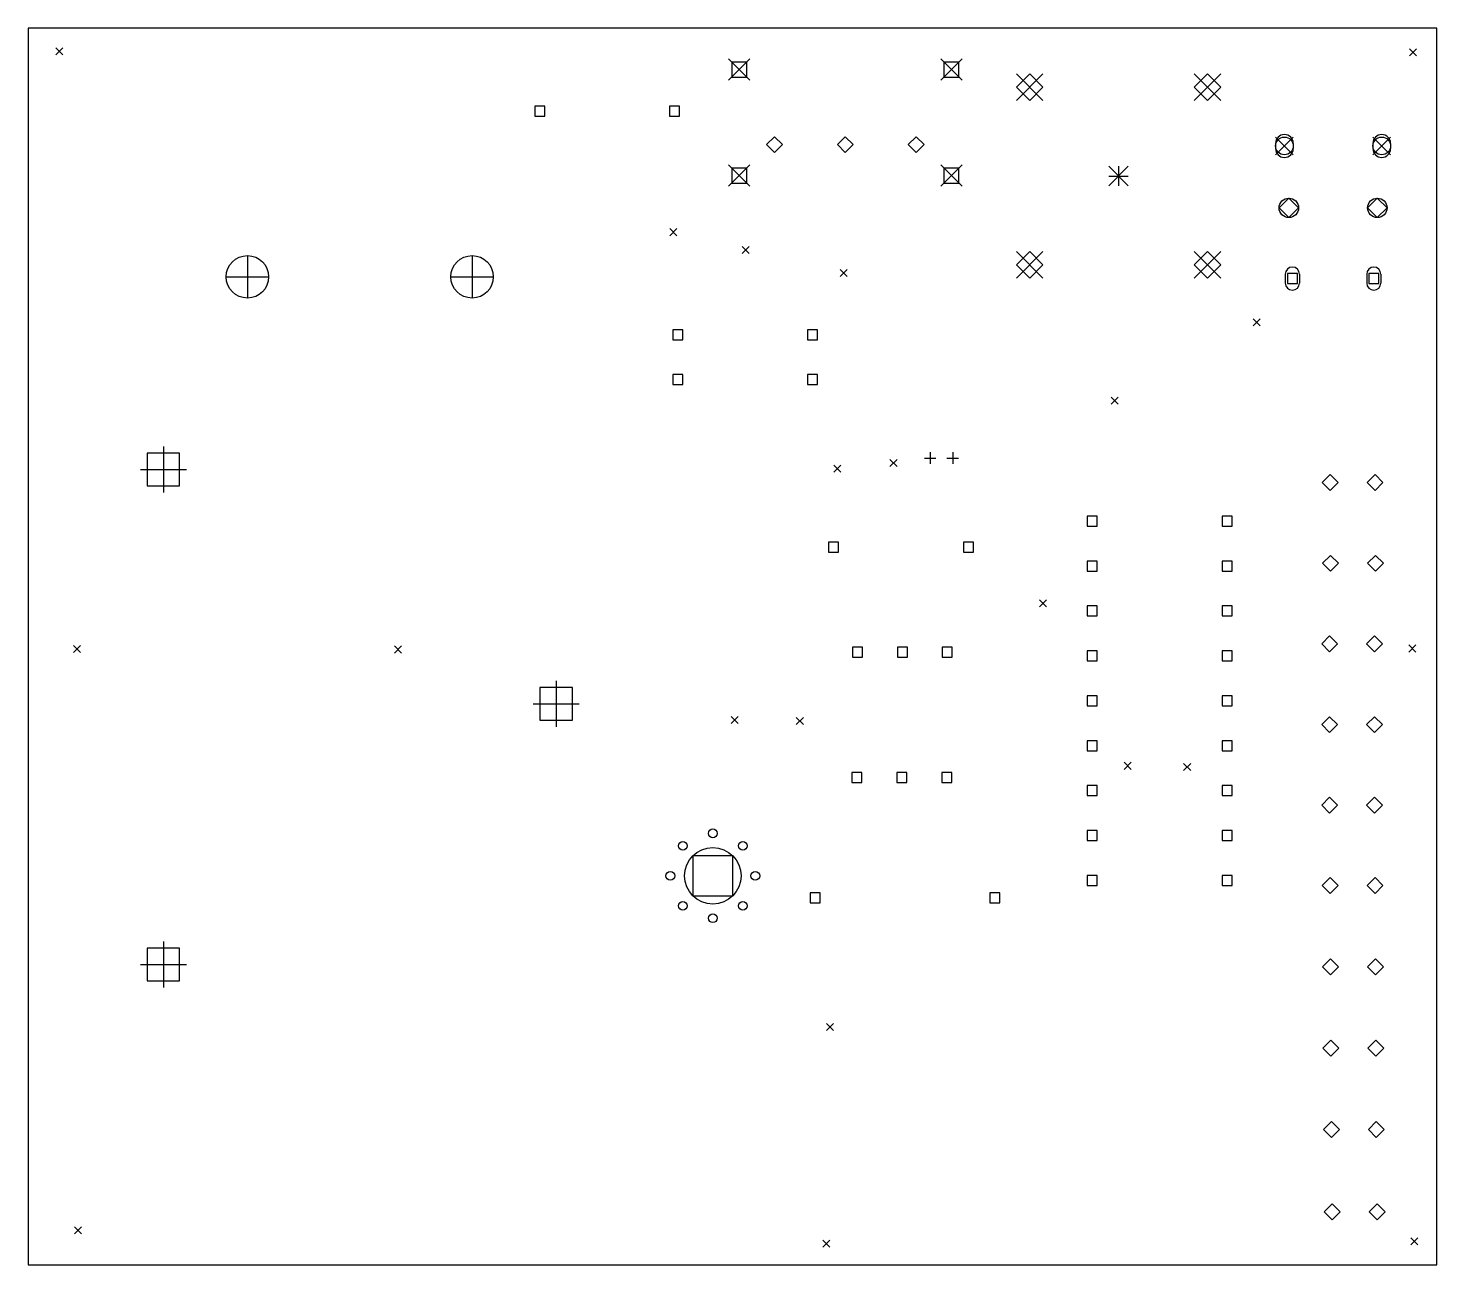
# Model space of a CAD drawing. Extents: x -2 to 80, y -41 to 70.
# Drawn here: x 0 to 79.6, y 0 to 69.9 of the extents above; entities that cross this region are included whole.
import ezdxf

# ---------------------------------------------------------------- set-up
doc = ezdxf.new("R2010")
doc.units = 0
doc.layers.add('BLACK', color=7, linetype='CONTINUOUS')

msp = doc.modelspace()

# ---------------------------------------------------------------- linework, layer by layer
at = {"layer": 'BLACK', "linetype": 'CONTINUOUS'}
for p, q in [((79.62, 69.915), (-0.015, 69.915)), ((-0.015, 69.915), (-0.015, -0.035)), ((79.62, -0.035), (79.62, 69.915)), ((1.55, 68.8), (1.95, 68.4)), ((1.95, 68.8), (1.55, 68.4)), ((78.08, 68.75), (78.48, 68.35)), ((78.48, 68.75), (78.08, 68.35)), ((39.58, 68.175), (40.78, 66.975)), ((40.78, 68.175), (39.58, 66.975)), ((40.6043, 67.9993), (39.7557, 67.9993)), ((39.7557, 67.9993), (39.7557, 67.1507)), ((40.6043, 67.1507), (40.6043, 67.9993)), ((51.58, 68.175), (52.78, 66.975)), ((52.78, 68.175), (51.58, 66.975)), ((52.6043, 67.9993), (51.7557, 67.9993)), ((51.7557, 67.9993), (51.7557, 67.1507)), ((52.6043, 67.1507), (52.6043, 67.9993)), ((39.7557, 67.1507), (40.6043, 67.1507)), ((51.7557, 67.1507), (52.6043, 67.1507)), ((55.855, 67.325), (57.355, 65.825)), ((57.355, 67.325), (55.855, 65.825)), ((56.605, 67.325), (55.855, 66.575)), ((57.355, 66.575), (56.605, 67.325)), ((65.905, 67.325), (67.405, 65.825)), ((67.405, 67.325), (65.905, 65.825)), ((66.655, 67.325), (65.905, 66.575)), ((67.405, 66.575), (66.655, 67.325)), ((55.855, 66.575), (56.605, 65.825)), ((56.605, 65.825), (57.355, 66.575)), ((65.905, 66.575), (66.655, 65.825)), ((66.655, 65.825), (67.405, 66.575)), ((29.1953, 65.5078), (28.6297, 65.5078)), ((28.6297, 65.5078), (28.6297, 64.9422)), ((29.1953, 64.9422), (29.1953, 65.5078)), ((36.8153, 65.5078), (36.2497, 65.5078)), ((36.2497, 65.5078), (36.2497, 64.9422)), ((36.8153, 64.9422), (36.8153, 65.5078)), ((28.6297, 64.9422), (29.1953, 64.9422)), ((36.2497, 64.9422), (36.8153, 64.9422)), ((42.18, 63.775), (41.73, 63.325)), ((42.63, 63.325), (42.18, 63.775)), ((46.18, 63.775), (45.73, 63.325)), ((46.63, 63.325), (46.18, 63.775)), ((50.18, 63.775), (49.73, 63.325)), ((50.63, 63.325), (50.18, 63.775)), ((70.505, 63.75), (71.505, 62.75)), ((71.505, 63.75), (70.505, 62.75)), ((76.005, 63.75), (77.005, 62.75)), ((77.005, 63.75), (76.005, 62.75)), ((41.73, 63.325), (42.18, 62.875)), ((42.18, 62.875), (42.63, 63.325)), ((45.73, 63.325), (46.18, 62.875)), ((46.18, 62.875), (46.63, 63.325)), ((49.73, 63.325), (50.18, 62.875)), ((50.18, 62.875), (50.63, 63.325)), ((70.505, 63.4), (70.505, 63.1)), ((71.505, 63.4), (71.505, 63.1)), ((76.005, 63.4), (76.005, 63.1)), ((77.005, 63.4), (77.005, 63.1)), ((39.58, 62.175), (40.78, 60.975)), ((40.78, 62.175), (39.58, 60.975)), ((51.58, 62.175), (52.78, 60.975)), ((52.78, 62.175), (51.58, 60.975)), ((40.6043, 61.9993), (39.7557, 61.9993)), ((39.7557, 61.9993), (39.7557, 61.1507)), ((40.6043, 61.1507), (40.6043, 61.9993)), ((52.6043, 61.9993), (51.7557, 61.9993)), ((51.7557, 61.9993), (51.7557, 61.1507)), ((52.6043, 61.1507), (52.6043, 61.9993)), ((61.08, 62.1), (62.18, 61)), ((62.18, 62.1), (61.08, 61)), ((61.08, 61.55), (62.18, 61.55)), ((61.63, 62.1), (61.63, 61)), ((39.7557, 61.1507), (40.6043, 61.1507)), ((51.7557, 61.1507), (52.6043, 61.1507)), ((71.255, 60.3), (70.705, 59.75)), ((70.705, 59.75), (71.255, 59.2)), ((71.805, 59.75), (71.255, 60.3)), ((71.255, 59.2), (71.805, 59.75)), ((76.255, 60.3), (75.705, 59.75)), ((75.705, 59.75), (76.255, 59.2)), ((76.805, 59.75), (76.255, 60.3)), ((76.255, 59.2), (76.805, 59.75)), ((36.255, 58.575), (36.655, 58.175)), ((36.655, 58.575), (36.255, 58.175)), ((40.34, 57.56), (40.74, 57.16)), ((40.74, 57.56), (40.34, 57.16)), ((12.38, 57.05), (12.38, 54.65)), ((25.08, 57.05), (25.08, 54.65)), ((55.855, 57.275), (57.355, 55.775)), ((57.355, 57.275), (55.855, 55.775)), ((56.605, 57.275), (55.855, 56.525)), ((57.355, 56.525), (56.605, 57.275)), ((65.905, 57.275), (67.405, 55.775)), ((67.405, 57.275), (65.905, 55.775)), ((66.655, 57.275), (65.905, 56.525)), ((67.405, 56.525), (66.655, 57.275)), ((11.18, 55.85), (13.58, 55.85)), ((23.88, 55.85), (26.28, 55.85)), ((45.88, 56.27), (46.28, 55.87)), ((46.28, 56.27), (45.88, 55.87)), ((55.855, 56.525), (56.605, 55.775)), ((56.605, 55.775), (57.355, 56.525)), ((65.905, 56.525), (66.655, 55.775)), ((66.655, 55.775), (67.405, 56.525)), ((71.055, 56), (71.055, 55.5)), ((71.7378, 56.0328), (71.1722, 56.0328)), ((71.1722, 56.0328), (71.1722, 55.4672)), ((71.7378, 55.4672), (71.7378, 56.0328)), ((71.855, 56), (71.855, 55.5)), ((75.655, 56), (75.655, 55.5)), ((76.3378, 56.0328), (75.7722, 56.0328)), ((75.7722, 56.0328), (75.7722, 55.4672)), ((76.3378, 55.4672), (76.3378, 56.0328)), ((76.455, 56), (76.455, 55.5)), ((71.1722, 55.4672), (71.7378, 55.4672)), ((75.7722, 55.4672), (76.3378, 55.4672)), ((69.23, 53.475), (69.63, 53.075)), ((69.63, 53.475), (69.23, 53.075)), ((36.9878, 52.8578), (36.4222, 52.8578)), ((36.4222, 52.8578), (36.4222, 52.2922)), ((36.9878, 52.2922), (36.9878, 52.8578)), ((44.6078, 52.8578), (44.0422, 52.8578)), ((44.0422, 52.8578), (44.0422, 52.2922)), ((44.6078, 52.2922), (44.6078, 52.8578)), ((36.4222, 52.2922), (36.9878, 52.2922)), ((44.0422, 52.2922), (44.6078, 52.2922)), ((36.9878, 50.3178), (36.4222, 50.3178)), ((36.4222, 50.3178), (36.4222, 49.7522)), ((36.9878, 49.7522), (36.9878, 50.3178)), ((44.6078, 50.3178), (44.0422, 50.3178)), ((44.0422, 50.3178), (44.0422, 49.7522)), ((44.6078, 49.7522), (44.6078, 50.3178)), ((36.4222, 49.7522), (36.9878, 49.7522)), ((44.0422, 49.7522), (44.6078, 49.7522)), ((61.205, 49.05), (61.605, 48.65)), ((61.605, 49.05), (61.205, 48.65)), ((7.63, 46.25), (7.63, 43.65)), ((8.54925, 45.8692), (6.71075, 45.8692)), ((6.71075, 45.8692), (6.71075, 44.0308)), ((8.54925, 44.0308), (8.54925, 45.8692)), ((48.705, 45.525), (49.105, 45.125)), ((49.105, 45.525), (48.705, 45.125)), ((50.655, 45.6), (51.305, 45.6)), ((50.98, 45.925), (50.98, 45.275)), ((51.925, 45.6), (52.575, 45.6)), ((52.25, 45.925), (52.25, 45.275)), ((6.33, 44.95), (8.93, 44.95)), ((45.53, 45.2), (45.93, 44.8)), ((45.93, 45.2), (45.53, 44.8)), ((73.585, 44.67), (73.135, 44.22)), ((74.035, 44.22), (73.585, 44.67)), ((76.125, 44.67), (75.675, 44.22)), ((76.575, 44.22), (76.125, 44.67)), ((6.71075, 44.0308), (8.54925, 44.0308)), ((73.135, 44.22), (73.585, 43.77)), ((73.585, 43.77), (74.035, 44.22)), ((75.675, 44.22), (76.125, 43.77)), ((76.125, 43.77), (76.575, 44.22)), ((60.4228, 42.3128), (59.8572, 42.3128)), ((59.8572, 42.3128), (59.8572, 41.7472)), ((60.4228, 41.7472), (60.4228, 42.3128)), ((68.0428, 42.3128), (67.4772, 42.3128)), ((67.4772, 42.3128), (67.4772, 41.7472)), ((68.0428, 41.7472), (68.0428, 42.3128)), ((59.8572, 41.7472), (60.4228, 41.7472)), ((67.4772, 41.7472), (68.0428, 41.7472)), ((45.8028, 40.8328), (45.2372, 40.8328)), ((45.2372, 40.8328), (45.2372, 40.2672)), ((45.8028, 40.2672), (45.8028, 40.8328)), ((53.4228, 40.8328), (52.8572, 40.8328)), ((52.8572, 40.8328), (52.8572, 40.2672)), ((53.4228, 40.2672), (53.4228, 40.8328)), ((45.2372, 40.2672), (45.8028, 40.2672)), ((52.8572, 40.2672), (53.4228, 40.2672)), ((73.61, 40.095), (73.16, 39.645)), ((74.06, 39.645), (73.61, 40.095)), ((76.15, 40.095), (75.7, 39.645)), ((76.6, 39.645), (76.15, 40.095)), ((60.4228, 39.7728), (59.8572, 39.7728)), ((59.8572, 39.7728), (59.8572, 39.2072)), ((59.8572, 39.2072), (60.4228, 39.2072)), ((60.4228, 39.2072), (60.4228, 39.7728)), ((68.0428, 39.7728), (67.4772, 39.7728)), ((67.4772, 39.7728), (67.4772, 39.2072)), ((67.4772, 39.2072), (68.0428, 39.2072)), ((68.0428, 39.2072), (68.0428, 39.7728)), ((73.16, 39.645), (73.61, 39.195)), ((73.61, 39.195), (74.06, 39.645)), ((75.7, 39.645), (76.15, 39.195)), ((76.15, 39.195), (76.6, 39.645)), ((57.155, 37.575), (57.555, 37.175)), ((57.555, 37.575), (57.155, 37.175)), ((60.4228, 37.2328), (59.8572, 37.2328)), ((59.8572, 37.2328), (59.8572, 36.6672)), ((59.8572, 36.6672), (60.4228, 36.6672)), ((60.4228, 36.6672), (60.4228, 37.2328)), ((68.0428, 37.2328), (67.4772, 37.2328)), ((67.4772, 37.2328), (67.4772, 36.6672)), ((67.4772, 36.6672), (68.0428, 36.6672)), ((68.0428, 36.6672), (68.0428, 37.2328)), ((73.56, 35.545), (73.11, 35.095)), ((73.11, 35.095), (73.56, 34.645)), ((74.01, 35.095), (73.56, 35.545)), ((73.56, 34.645), (74.01, 35.095)), ((76.1, 35.545), (75.65, 35.095)), ((75.65, 35.095), (76.1, 34.645)), ((76.55, 35.095), (76.1, 35.545)), ((76.1, 34.645), (76.55, 35.095)), ((2.54, 35), (2.94, 34.6)), ((2.94, 35), (2.54, 34.6)), ((20.69, 34.97), (21.09, 34.57)), ((21.09, 34.97), (20.69, 34.57)), ((47.1478, 34.9078), (46.5822, 34.9078)), ((46.5822, 34.9078), (46.5822, 34.3422)), ((46.5822, 34.3422), (47.1478, 34.3422)), ((47.1478, 34.3422), (47.1478, 34.9078)), ((49.6878, 34.9078), (49.1222, 34.9078)), ((49.1222, 34.9078), (49.1222, 34.3422)), ((49.1222, 34.3422), (49.6878, 34.3422)), ((49.6878, 34.3422), (49.6878, 34.9078)), ((52.2278, 34.9078), (51.6622, 34.9078)), ((51.6622, 34.9078), (51.6622, 34.3422)), ((51.6622, 34.3422), (52.2278, 34.3422)), ((52.2278, 34.3422), (52.2278, 34.9078)), ((60.4228, 34.6928), (59.8572, 34.6928)), ((59.8572, 34.6928), (59.8572, 34.1272)), ((60.4228, 34.1272), (60.4228, 34.6928)), ((68.0428, 34.6928), (67.4772, 34.6928)), ((67.4772, 34.6928), (67.4772, 34.1272)), ((68.0428, 34.1272), (68.0428, 34.6928)), ((78.03, 35.025), (78.43, 34.625)), ((78.43, 35.025), (78.03, 34.625)), ((59.8572, 34.1272), (60.4228, 34.1272)), ((67.4772, 34.1272), (68.0428, 34.1272)), ((29.83, 33), (29.83, 30.4)), ((30.7492, 32.6192), (28.9108, 32.6192)), ((28.9108, 32.6192), (28.9108, 30.7808)), ((30.7492, 30.7808), (30.7492, 32.6192)), ((60.4228, 32.1528), (59.8572, 32.1528)), ((59.8572, 32.1528), (59.8572, 31.5872)), ((60.4228, 31.5872), (60.4228, 32.1528)), ((68.0428, 32.1528), (67.4772, 32.1528)), ((67.4772, 32.1528), (67.4772, 31.5872)), ((68.0428, 31.5872), (68.0428, 32.1528)), ((28.53, 31.7), (31.13, 31.7)), ((59.8572, 31.5872), (60.4228, 31.5872)), ((67.4772, 31.5872), (68.0428, 31.5872)), ((28.9108, 30.7808), (30.7492, 30.7808)), ((39.72, 30.99), (40.12, 30.59)), ((40.12, 30.99), (39.72, 30.59)), ((43.41, 30.92), (43.81, 30.52)), ((43.81, 30.92), (43.41, 30.52)), ((73.56, 30.97), (73.11, 30.52)), ((73.11, 30.52), (73.56, 30.07)), ((74.01, 30.52), (73.56, 30.97)), ((73.56, 30.07), (74.01, 30.52)), ((76.1, 30.97), (75.65, 30.52)), ((75.65, 30.52), (76.1, 30.07)), ((76.55, 30.52), (76.1, 30.97)), ((76.1, 30.07), (76.55, 30.52)), ((60.4228, 29.6128), (59.8572, 29.6128)), ((59.8572, 29.6128), (59.8572, 29.0472)), ((60.4228, 29.0472), (60.4228, 29.6128)), ((68.0428, 29.6128), (67.4772, 29.6128)), ((67.4772, 29.6128), (67.4772, 29.0472)), ((68.0428, 29.0472), (68.0428, 29.6128)), ((59.8572, 29.0472), (60.4228, 29.0472)), ((67.4772, 29.0472), (68.0428, 29.0472)), ((61.94, 28.39), (62.34, 27.99)), ((62.34, 28.39), (61.94, 27.99)), ((65.305, 28.325), (65.705, 27.925)), ((65.705, 28.325), (65.305, 27.925)), ((47.1178, 27.8178), (46.5522, 27.8178)), ((46.5522, 27.8178), (46.5522, 27.2522)), ((46.5522, 27.2522), (47.1178, 27.2522)), ((47.1178, 27.2522), (47.1178, 27.8178)), ((49.6578, 27.8178), (49.0922, 27.8178)), ((49.0922, 27.8178), (49.0922, 27.2522)), ((49.0922, 27.2522), (49.6578, 27.2522)), ((49.6578, 27.2522), (49.6578, 27.8178)), ((52.1978, 27.8178), (51.6322, 27.8178)), ((51.6322, 27.8178), (51.6322, 27.2522)), ((51.6322, 27.2522), (52.1978, 27.2522)), ((52.1978, 27.2522), (52.1978, 27.8178)), ((60.4228, 27.0728), (59.8572, 27.0728)), ((59.8572, 27.0728), (59.8572, 26.5072)), ((59.8572, 26.5072), (60.4228, 26.5072)), ((60.4228, 26.5072), (60.4228, 27.0728)), ((68.0428, 27.0728), (67.4772, 27.0728)), ((67.4772, 27.0728), (67.4772, 26.5072)), ((67.4772, 26.5072), (68.0428, 26.5072)), ((68.0428, 26.5072), (68.0428, 27.0728)), ((73.56, 26.42), (73.11, 25.97)), ((74.01, 25.97), (73.56, 26.42)), ((76.1, 26.42), (75.65, 25.97)), ((76.55, 25.97), (76.1, 26.42)), ((73.11, 25.97), (73.56, 25.52)), ((73.56, 25.52), (74.01, 25.97)), ((75.65, 25.97), (76.1, 25.52)), ((76.1, 25.52), (76.55, 25.97)), ((60.4228, 24.5328), (59.8572, 24.5328)), ((59.8572, 24.5328), (59.8572, 23.9672)), ((59.8572, 23.9672), (60.4228, 23.9672)), ((60.4228, 23.9672), (60.4228, 24.5328)), ((68.0428, 24.5328), (67.4772, 24.5328)), ((67.4772, 24.5328), (67.4772, 23.9672)), ((67.4772, 23.9672), (68.0428, 23.9672)), ((68.0428, 23.9672), (68.0428, 24.5328)), ((39.8214, 23.1014), (37.5586, 23.1014)), ((37.5586, 23.1014), (37.5586, 20.8386)), ((39.8214, 20.8386), (39.8214, 23.1014)), ((60.4228, 21.9928), (59.8572, 21.9928)), ((59.8572, 21.9928), (59.8572, 21.4272)), ((60.4228, 21.4272), (60.4228, 21.9928)), ((68.0428, 21.9928), (67.4772, 21.9928)), ((67.4772, 21.9928), (67.4772, 21.4272)), ((68.0428, 21.4272), (68.0428, 21.9928)), ((73.585, 21.87), (73.135, 21.42)), ((74.035, 21.42), (73.585, 21.87)), ((76.125, 21.87), (75.675, 21.42)), ((76.575, 21.42), (76.125, 21.87)), ((37.5586, 20.8386), (39.8214, 20.8386)), ((44.7628, 21.0028), (44.1972, 21.0028)), ((44.1972, 21.0028), (44.1972, 20.4372)), ((44.7628, 20.4372), (44.7628, 21.0028)), ((54.9228, 21.0028), (54.3572, 21.0028)), ((54.3572, 21.0028), (54.3572, 20.4372)), ((54.9228, 20.4372), (54.9228, 21.0028)), ((59.8572, 21.4272), (60.4228, 21.4272)), ((67.4772, 21.4272), (68.0428, 21.4272)), ((73.135, 21.42), (73.585, 20.97)), ((73.585, 20.97), (74.035, 21.42)), ((75.675, 21.42), (76.125, 20.97)), ((76.125, 20.97), (76.575, 21.42)), ((44.1972, 20.4372), (44.7628, 20.4372)), ((54.3572, 20.4372), (54.9228, 20.4372)), ((8.54925, 17.8692), (6.71075, 17.8692)), ((6.71075, 17.8692), (6.71075, 16.0308)), ((7.63, 18.25), (7.63, 15.65)), ((8.54925, 16.0308), (8.54925, 17.8692)), ((6.33, 16.95), (8.93, 16.95)), ((73.61, 17.27), (73.16, 16.82)), ((73.16, 16.82), (73.61, 16.37)), ((74.06, 16.82), (73.61, 17.27)), ((73.61, 16.37), (74.06, 16.82)), ((76.15, 17.27), (75.7, 16.82)), ((75.7, 16.82), (76.15, 16.37)), ((76.6, 16.82), (76.15, 17.27)), ((76.15, 16.37), (76.6, 16.82)), ((6.71075, 16.0308), (8.54925, 16.0308)), ((45.11, 13.62), (45.51, 13.22)), ((45.51, 13.62), (45.11, 13.22)), ((73.635, 12.67), (73.185, 12.22)), ((73.185, 12.22), (73.635, 11.77)), ((74.085, 12.22), (73.635, 12.67)), ((73.635, 11.77), (74.085, 12.22)), ((76.175, 12.67), (75.725, 12.22)), ((75.725, 12.22), (76.175, 11.77)), ((76.625, 12.22), (76.175, 12.67)), ((76.175, 11.77), (76.625, 12.22)), ((73.66, 8.07), (73.21, 7.62)), ((74.11, 7.62), (73.66, 8.07)), ((76.2, 8.07), (75.75, 7.62)), ((76.65, 7.62), (76.2, 8.07)), ((73.21, 7.62), (73.66, 7.17)), ((73.66, 7.17), (74.11, 7.62)), ((75.75, 7.62), (76.2, 7.17)), ((76.2, 7.17), (76.65, 7.62)), ((73.71, 3.42), (73.26, 2.97)), ((74.16, 2.97), (73.71, 3.42)), ((76.25, 3.42), (75.8, 2.97)), ((76.7, 2.97), (76.25, 3.42)), ((73.26, 2.97), (73.71, 2.52)), ((73.71, 2.52), (74.16, 2.97)), ((75.8, 2.97), (76.25, 2.52)), ((76.25, 2.52), (76.7, 2.97)), ((2.6, 2.12), (3, 1.72)), ((3, 2.12), (2.6, 1.72)), ((44.9, 1.36), (45.3, 0.96)), ((45.3, 1.36), (44.9, 0.96)), ((78.15, 1.49), (78.55, 1.09)), ((78.55, 1.49), (78.15, 1.09)), ((-0.015, -0.035), (79.62, -0.035))]:
    msp.add_line(p, q, dxfattribs=at)
at = {"layer": 'BLACK'}
for centre, radius in [((71.005, 63.25), 0.5), ((76.505, 63.25), 0.5), ((71.255, 59.75), 0.55), ((76.255, 59.75), 0.55), ((12.38, 55.85), 1.2), ((25.08, 55.85), 1.2), ((36.9929, 23.6671), 0.25), ((38.69, 24.37), 0.25), ((40.3871, 23.6671), 0.25), ((38.69, 21.97), 1.6), ((36.29, 21.97), 0.25), ((41.09, 21.97), 0.25), ((36.9929, 20.2729), 0.25), ((40.3871, 20.2729), 0.25), ((38.69, 19.57), 0.25)]:
    msp.add_circle(centre, radius, dxfattribs=at)
for centre, radius, start, end in [((71.005, 63.4), 0.5, 0, 180), ((76.505, 63.4), 0.5, 0, 180), ((71.005, 63.1), 0.5, 180, 360), ((76.505, 63.1), 0.5, 180, 360), ((71.455, 56), 0.4, 0, 180), ((76.055, 56), 0.4, 0, 180), ((71.455, 55.5), 0.4, 180, 360), ((76.055, 55.5), 0.4, 180, 360)]:
    msp.add_arc(centre, radius, start, end, dxfattribs=at)

doc.saveas('drawing.dxf')
